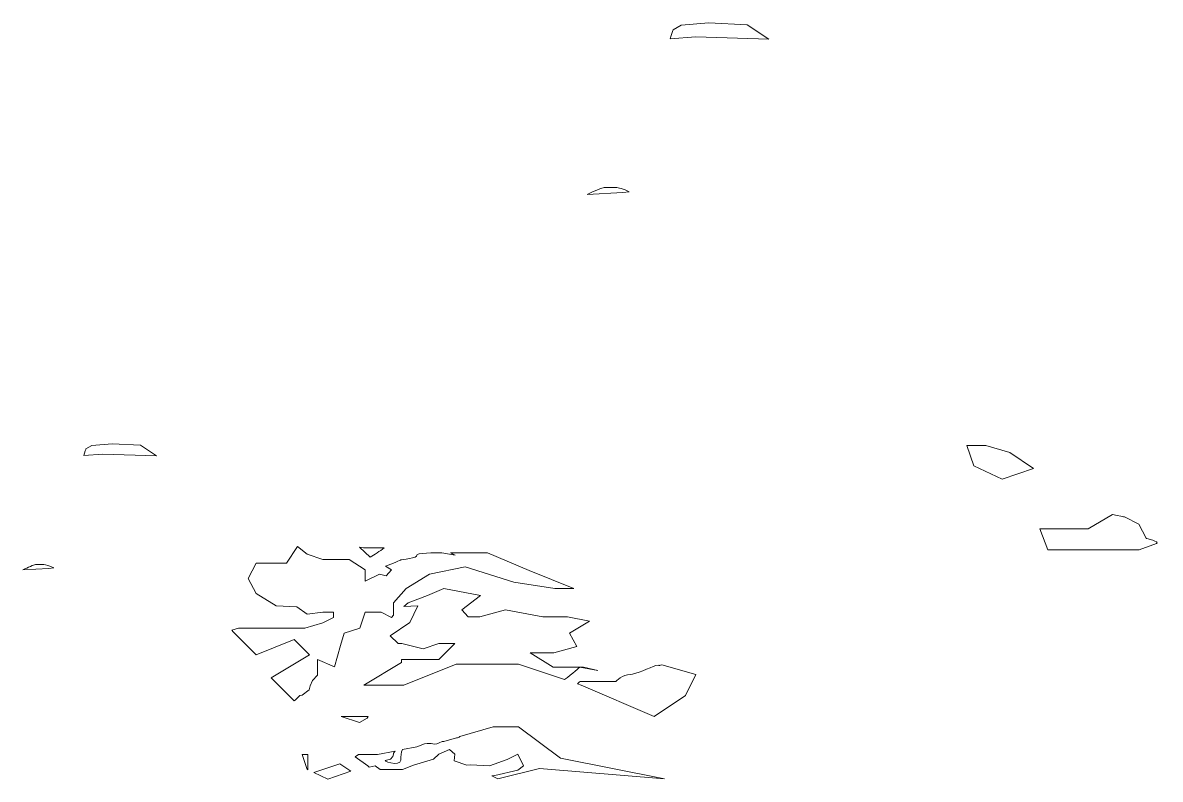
# Model space of a CAD drawing. Extents: x -2 to 9008, y -1000 to 0.
# Drawn here: x 2919.79 to 2969.32, y -665.08 to -632.12 of the extents above; entities that cross this region are included whole.
import ezdxf

# ---------------------------------------------------------------- set-up
doc = ezdxf.new("R2010")
doc.units = 0
doc.header["$MEASUREMENT"] = 0
doc.layers.add('Layer 1', color=7, linetype='Continuous')

# ---------------------------------------------------------------- blocks, each defined once
blk = doc.blocks.new('block 6')
at = {"layer": 'Layer 1', "lineweight": 0}
for points in [[(2960.9, -650.54), (2961.73, -650.54), (2962.77, -650.84), (2963.8, -651.54), (2962.43, -652.01), (2961.21, -651.43), (2960.9, -650.54)], [(2934.78, -662.42), (2934.45, -662.61), (2933.65, -662.34), (2934.83, -662.34), (2934.78, -662.42)], [(2931.95, -664), (2932.2, -664), (2932.2, -664.67), (2932.17, -664.65), (2931.95, -664)], [(2934.08, -664.73), (2933.07, -665.08), (2932.46, -664.79), (2933.6, -664.41), (2934.08, -664.73)]]:
    blk.add_lwpolyline(points, dxfattribs=at)
for points, knots in [([(2952.28, -632.84), (2952.28, -632.84), (2949.1, -632.74), (2949.1, -632.74), (2949.1, -632.74), (2947.98, -632.82), (2947.98, -632.82), (2948.05, -632.62), (2948.11, -632.43), (2948.11, -632.43), (2948.11, -632.43), (2948.46, -632.23), (2948.46, -632.23), (2948.46, -632.23), (2949.67, -632.12), (2949.67, -632.12), (2949.67, -632.12), (2951.34, -632.21), (2951.34, -632.21), (2951.34, -632.21), (2952.28, -632.84), (2952.28, -632.84)], [0, 0, 0, 0, 1, 1, 1, 2, 2, 2, 3, 3, 3, 4, 4, 4, 5, 5, 5, 6, 6, 6, 7, 7, 7, 7]), ([(2946.2, -639.48), (2946.2, -639.48), (2945.92, -639.52), (2945.92, -639.52), (2945.92, -639.52), (2944.37, -639.61), (2944.37, -639.61), (2944.68, -639.45), (2945.02, -639.3), (2945.11, -639.3), (2945.3, -639.3), (2945.3, -639.3), (2945.61, -639.3), (2945.72, -639.3), (2945.95, -639.37), (2946.2, -639.48)], [0, 0, 0, 0, 1, 1, 1, 2, 2, 2, 3, 3, 3, 4, 4, 4, 5, 5, 5, 5]), ([(2925.61, -650.99), (2925.61, -650.99), (2923.27, -650.91), (2923.27, -650.91), (2923.27, -650.91), (2922.45, -650.97), (2922.45, -650.97), (2922.5, -650.83), (2922.54, -650.69), (2922.54, -650.69), (2922.54, -650.69), (2922.8, -650.54), (2922.8, -650.54), (2922.8, -650.54), (2923.69, -650.46), (2923.69, -650.46), (2923.69, -650.46), (2924.92, -650.53), (2924.92, -650.53), (2924.92, -650.53), (2925.61, -650.99), (2925.61, -650.99)], [0, 0, 0, 0, 1, 1, 1, 2, 2, 2, 3, 3, 3, 4, 4, 4, 5, 5, 5, 6, 6, 6, 7, 7, 7, 7]), ([(2964.08, -654.17), (2964.08, -654.17), (2966.18, -654.17), (2966.18, -654.17), (2966.18, -654.17), (2967.24, -653.54), (2967.24, -653.54), (2967.53, -653.6), (2967.76, -653.65), (2967.76, -653.65), (2967.76, -653.65), (2968.39, -653.96), (2968.39, -653.96), (2968.39, -653.96), (2968.7, -654.58), (2968.7, -654.58), (2968.7, -654.58), (2969.32, -654.73), (2969.16, -654.81), (2969.16, -654.81), (2968.4, -655.08), (2968.4, -655.08), (2968.4, -655.08), (2964.43, -655.08), (2964.43, -655.08), (2964.43, -655.08), (2964.08, -654.17), (2964.08, -654.17)], [0, 0, 0, 0, 1, 1, 1, 2, 2, 2, 3, 3, 3, 4, 4, 4, 5, 5, 5, 6, 6, 6, 7, 7, 7, 8, 8, 8, 9, 9, 9, 9]), ([(2932.85, -657.8), (2932.85, -657.8), (2932.18, -657.88), (2932.18, -657.88), (2932.18, -657.88), (2931.72, -657.57), (2931.72, -657.57), (2931.72, -657.57), (2930.82, -657.53), (2930.82, -657.53), (2930.82, -657.53), (2929.95, -656.99), (2929.95, -656.99), (2929.95, -656.99), (2929.61, -656.33), (2929.61, -656.33), (2929.61, -656.33), (2929.95, -655.66), (2929.95, -655.66), (2929.95, -655.66), (2931.28, -655.66), (2931.28, -655.66), (2931.28, -655.66), (2931.76, -654.94), (2931.76, -654.94), (2931.76, -654.94), (2932.18, -655.28), (2932.18, -655.28), (2932.18, -655.28), (2932.86, -655.51), (2932.86, -655.51), (2932.86, -655.51), (2934.01, -655.51), (2934.01, -655.51), (2934.01, -655.51), (2934.7, -655.96), (2934.7, -655.96), (2934.7, -655.96), (2934.7, -656.45), (2934.7, -656.45), (2934.7, -656.45), (2935.32, -656.14), (2935.32, -656.14), (2935.32, -656.14), (2935.61, -656.21), (2935.61, -656.21), (2935.61, -656.21), (2935.84, -655.96), (2935.84, -655.96), (2935.84, -655.96), (2935.58, -655.79), (2935.58, -655.79), (2935.89, -655.7), (2936.25, -655.52), (2936.25, -655.52), (2936.25, -655.52), (2937.02, -655.44), (2936.95, -655.32), (2936.89, -655.22), (2937.76, -655.21), (2938.04, -655.21), (2938.04, -655.21), (2938.62, -655.32), (2938.62, -655.32), (2938.62, -655.32), (2938.42, -655.21), (2938.42, -655.21), (2938.42, -655.21), (2940.02, -655.21), (2940.02, -655.21), (2940.02, -655.21), (2941.84, -655.99), (2941.84, -655.99), (2941.84, -655.99), (2943.79, -656.77), (2943.79, -656.77), (2943.34, -656.77), (2942.96, -656.77), (2942.96, -656.77), (2942.96, -656.77), (2941.18, -656.5), (2941.18, -656.5), (2941.18, -656.5), (2939.06, -655.83), (2939.06, -655.83), (2939.06, -655.83), (2937.5, -656.14), (2937.5, -656.14), (2937.5, -656.14), (2936.49, -656.77), (2936.49, -656.77), (2936.49, -656.77), (2935.94, -657.39), (2935.94, -657.39), (2935.94, -657.39), (2935.94, -657.93), (2935.94, -657.93), (2935.94, -657.93), (2935.84, -658.03), (2935.84, -658.03), (2935.84, -658.03), (2935.39, -657.8), (2935.39, -657.8), (2935.39, -657.8), (2934.7, -657.8), (2934.7, -657.8), (2934.7, -657.8), (2934.47, -658.49), (2934.47, -658.49), (2934.47, -658.49), (2933.78, -658.72), (2933.78, -658.72), (2933.78, -658.72), (2933.63, -659.25), (2933.63, -659.25), (2933.63, -659.25), (2933.37, -660.18), (2933.37, -660.18), (2933.37, -660.18), (2932.63, -659.86), (2932.63, -659.86), (2932.63, -659.86), (2932.63, -660.55), (2932.63, -660.55), (2932.63, -660.55), (2932.4, -660.78), (2932.4, -660.78), (2932.4, -660.78), (2932.31, -661.01), (2932.31, -661.01), (2932.31, -661.01), (2932.26, -661.18), (2932.26, -661.18), (2932.26, -661.18), (2931.95, -661.41), (2931.95, -661.41), (2931.95, -661.41), (2931.85, -661.43), (2931.85, -661.43), (2931.85, -661.43), (2931.65, -661.64), (2931.65, -661.64), (2931.65, -661.64), (2931.61, -661.66), (2931.61, -661.66), (2931.61, -661.66), (2930.61, -660.66), (2930.61, -660.66), (2930.61, -660.66), (2932.28, -659.66), (2932.28, -659.66), (2932.28, -659.66), (2931.61, -658.99), (2931.61, -658.99), (2931.61, -658.99), (2929.95, -659.66), (2929.95, -659.66), (2929.95, -659.66), (2928.95, -658.66), (2928.95, -658.66), (2928.95, -658.66), (2928.9, -658.59), (2928.9, -658.59), (2928.9, -658.59), (2929.19, -658.49), (2929.19, -658.49), (2929.19, -658.49), (2932.07, -658.49), (2932.07, -658.49), (2932.07, -658.49), (2932.86, -658.26), (2932.86, -658.26), (2932.86, -658.26), (2933.32, -658.03), (2933.32, -658.03), (2933.32, -658.03), (2933.32, -657.8), (2933.32, -657.8), (2933.32, -657.8), (2932.85, -657.8), (2932.85, -657.8)], [0, 0, 0, 0, 1, 1, 1, 2, 2, 2, 3, 3, 3, 4, 4, 4, 5, 5, 5, 6, 6, 6, 7, 7, 7, 8, 8, 8, 9, 9, 9, 10, 10, 10, 11, 11, 11, 12, 12, 12, 13, 13, 13, 14, 14, 14, 15, 15, 15, 16, 16, 16, 17, 17, 17, 18, 18, 18, 19, 19, 19, 20, 20, 20, 21, 21, 21, 22, 22, 22, 23, 23, 23, 24, 24, 24, 25, 25, 25, 26, 26, 26, 27, 27, 27, 28, 28, 28, 29, 29, 29, 30, 30, 30, 31, 31, 31, 32, 32, 32, 33, 33, 33, 34, 34, 34, 35, 35, 35, 36, 36, 36, 37, 37, 37, 38, 38, 38, 39, 39, 39, 40, 40, 40, 41, 41, 41, 42, 42, 42, 43, 43, 43, 44, 44, 44, 45, 45, 45, 46, 46, 46, 47, 47, 47, 48, 48, 48, 49, 49, 49, 50, 50, 50, 51, 51, 51, 52, 52, 52, 53, 53, 53, 54, 54, 54, 55, 55, 55, 56, 56, 56, 57, 57, 57, 58, 58, 58, 59, 59, 59, 60, 60, 60, 60]), ([(2934.46, -654.97), (2934.46, -654.97), (2934.62, -654.99), (2934.62, -654.99), (2934.62, -654.99), (2935.52, -654.99), (2935.52, -654.99), (2935.34, -655.15), (2935.1, -655.3), (2934.92, -655.4), (2934.92, -655.4), (2934.46, -654.97), (2934.46, -654.97)], [0, 0, 0, 0, 1, 1, 1, 2, 2, 2, 3, 3, 3, 4, 4, 4, 4]), ([(2921.14, -655.87), (2921.14, -655.87), (2920.93, -655.9), (2920.93, -655.9), (2920.93, -655.9), (2919.79, -655.96), (2919.79, -655.96), (2920.02, -655.85), (2920.27, -655.73), (2920.34, -655.73), (2920.48, -655.73), (2920.48, -655.73), (2920.71, -655.73), (2920.79, -655.73), (2920.96, -655.79), (2921.14, -655.87)], [0, 0, 0, 0, 1, 1, 1, 2, 2, 2, 3, 3, 3, 4, 4, 4, 5, 5, 5, 5]), ([(2943.92, -659.3), (2943.92, -659.3), (2942.91, -659.57), (2942.91, -659.57), (2942.91, -659.57), (2941.89, -659.57), (2941.89, -659.57), (2941.89, -659.57), (2942.89, -660.2), (2942.89, -660.2), (2942.89, -660.2), (2944.2, -660.2), (2944.2, -660.2), (2944.2, -660.2), (2944.83, -660.34), (2944.83, -660.34), (2944.83, -660.34), (2944.05, -660.2), (2944.05, -660.2), (2944.05, -660.2), (2943.71, -660.47), (2943.38, -660.74), (2943.38, -660.74), (2941.38, -660.07), (2941.38, -660.07), (2941.38, -660.07), (2938.66, -660.07), (2938.66, -660.07), (2938.66, -660.07), (2936.39, -660.98), (2936.39, -660.98), (2936.39, -660.98), (2934.64, -660.98), (2934.64, -660.98), (2934.64, -660.98), (2936.28, -659.99), (2936.28, -659.99), (2936.28, -659.99), (2936.28, -659.86), (2936.28, -659.86), (2936.28, -659.86), (2937.91, -659.86), (2937.91, -659.86), (2937.91, -659.86), (2938.6, -659.17), (2938.6, -659.17), (2938.6, -659.17), (2937.91, -659.17), (2937.91, -659.17), (2937.91, -659.17), (2937.22, -659.4), (2937.22, -659.4), (2937.22, -659.4), (2936.3, -659.17), (2936.3, -659.17), (2936.3, -659.17), (2936.13, -659.17), (2936.13, -659.17), (2936.13, -659.17), (2935.79, -658.83), (2935.79, -658.83), (2935.79, -658.83), (2936.65, -658.25), (2936.65, -658.25), (2936.65, -658.25), (2936.99, -657.52), (2936.99, -657.52), (2936.99, -657.52), (2936.39, -657.56), (2936.39, -657.56), (2936.39, -657.56), (2936.57, -657.39), (2936.57, -657.39), (2936.57, -657.39), (2937.41, -657.08), (2937.41, -657.08), (2937.41, -657.08), (2938.13, -656.77), (2938.13, -656.77), (2938.13, -656.77), (2939.72, -657.08), (2939.72, -657.08), (2939.72, -657.08), (2938.91, -657.7), (2938.91, -657.7), (2938.91, -657.7), (2939.19, -658.01), (2939.19, -658.01), (2939.19, -658.01), (2939.69, -658.01), (2939.69, -658.01), (2939.69, -658.01), (2940.81, -657.7), (2940.81, -657.7), (2940.81, -657.7), (2942.43, -658.01), (2942.43, -658.01), (2942.43, -658.01), (2943.51, -658.01), (2943.51, -658.01), (2943.51, -658.01), (2944.47, -658.19), (2944.47, -658.19), (2944.47, -658.19), (2943.59, -658.71), (2943.59, -658.71), (2943.59, -658.71), (2943.92, -659.3), (2943.92, -659.3)], [0, 0, 0, 0, 1, 1, 1, 2, 2, 2, 3, 3, 3, 4, 4, 4, 5, 5, 5, 6, 6, 6, 7, 7, 7, 8, 8, 8, 9, 9, 9, 10, 10, 10, 11, 11, 11, 12, 12, 12, 13, 13, 13, 14, 14, 14, 15, 15, 15, 16, 16, 16, 17, 17, 17, 18, 18, 18, 19, 19, 19, 20, 20, 20, 21, 21, 21, 22, 22, 22, 23, 23, 23, 24, 24, 24, 25, 25, 25, 26, 26, 26, 27, 27, 27, 28, 28, 28, 29, 29, 29, 30, 30, 30, 31, 31, 31, 32, 32, 32, 33, 33, 33, 34, 34, 34, 35, 35, 35, 36, 36, 36, 36]), ([(2948.65, -661.43), (2948.65, -661.43), (2947.29, -662.34), (2947.29, -662.34), (2947.29, -662.34), (2944.11, -660.98), (2944.11, -660.98), (2944.11, -660.98), (2943.94, -660.92), (2943.94, -660.92), (2944.01, -660.87), (2944.05, -660.82), (2944.05, -660.82), (2944.05, -660.82), (2944.05, -660.82), (2944.37, -660.82), (2944.68, -660.82), (2945.61, -660.82), (2945.61, -660.82), (2945.61, -660.82), (2945.93, -660.51), (2946.24, -660.51), (2946.48, -660.51), (2947.09, -660.22), (2947.36, -660.13), (2947.36, -660.13), (2947.49, -660.11), (2947.49, -660.11), (2947.49, -660.13), (2947.54, -660.12), (2947.62, -660.1), (2947.62, -660.1), (2949.1, -660.52), (2949.1, -660.52), (2949.1, -660.52), (2948.65, -661.43), (2948.65, -661.43)], [0, 0, 0, 0, 1, 1, 1, 2, 2, 2, 3, 3, 3, 4, 4, 4, 5, 5, 5, 6, 6, 6, 7, 7, 7, 8, 8, 8, 9, 9, 9, 10, 10, 10, 11, 11, 11, 12, 12, 12, 12]), ([(2936.25, -664.25), (2936.25, -664.08), (2936.26, -663.91), (2936.32, -663.79), (2936.32, -663.79), (2936.95, -663.66), (2936.95, -663.66), (2936.95, -663.66), (2937.29, -663.54), (2937.29, -663.54), (2937.44, -663.52), (2937.57, -663.51), (2937.64, -663.54), (2937.73, -663.59), (2937.88, -663.51), (2938.05, -663.43), (2938.05, -663.43), (2938.13, -663.43), (2938.13, -663.43), (2938.13, -663.43), (2938.67, -663.27), (2938.67, -663.27), (2938.74, -663.28), (2938.79, -663.26), (2938.82, -663.22), (2938.82, -663.22), (2940.28, -662.79), (2940.28, -662.79), (2940.28, -662.79), (2941.38, -662.79), (2941.38, -662.79), (2941.38, -662.79), (2943.2, -664.16), (2943.2, -664.16), (2943.2, -664.16), (2947.74, -665.06), (2947.74, -665.06), (2947.74, -665.06), (2942.29, -664.61), (2942.29, -664.61), (2942.29, -664.61), (2940.48, -665.06), (2940.48, -665.06), (2940.48, -665.06), (2940.22, -664.93), (2940.22, -664.93), (2940.22, -664.93), (2940.35, -664.91), (2940.35, -664.91), (2940.35, -664.91), (2941.35, -664.68), (2941.35, -664.68), (2941.35, -664.68), (2941.59, -664.5), (2941.59, -664.5), (2941.59, -664.5), (2941.35, -663.99), (2941.35, -663.99), (2941.35, -663.99), (2940.89, -664.22), (2940.89, -664.22), (2940.89, -664.22), (2940.12, -664.5), (2940.12, -664.5), (2940.12, -664.5), (2939.28, -664.45), (2939.28, -664.45), (2939.28, -664.45), (2939.12, -664.46), (2939.12, -664.46), (2939.12, -664.46), (2938.57, -664.28), (2938.57, -664.28), (2938.57, -664.28), (2938.6, -663.99), (2938.6, -663.99), (2938.6, -663.99), (2938.37, -663.79), (2938.37, -663.79), (2938.37, -663.79), (2937.91, -663.99), (2937.91, -663.99), (2937.91, -663.99), (2937.68, -664.21), (2937.68, -664.21), (2937.68, -664.21), (2936.8, -664.46), (2936.8, -664.46), (2936.8, -664.46), (2936.33, -664.65), (2936.33, -664.65), (2936.33, -664.65), (2935.35, -664.65), (2935.35, -664.65), (2935.35, -664.65), (2935.13, -664.5), (2935.13, -664.5), (2935.13, -664.5), (2934.87, -664.55), (2934.87, -664.55), (2934.87, -664.55), (2934.81, -664.5), (2934.81, -664.5), (2934.81, -664.5), (2934.26, -664.11), (2934.26, -664.11), (2934.26, -664.11), (2934.41, -664), (2934.41, -664), (2934.41, -664), (2935.23, -664), (2935.23, -664), (2935.23, -664), (2936.01, -663.85), (2936.01, -663.85), (2936.01, -663.85), (2935.94, -663.94), (2935.94, -663.94), (2935.94, -663.94), (2935.94, -664.25), (2935.63, -664.25), (2935.32, -664.25), (2936.25, -664.57), (2936.25, -664.25)], [0, 0, 0, 0, 1, 1, 1, 2, 2, 2, 3, 3, 3, 4, 4, 4, 5, 5, 5, 6, 6, 6, 7, 7, 7, 8, 8, 8, 9, 9, 9, 10, 10, 10, 11, 11, 11, 12, 12, 12, 13, 13, 13, 14, 14, 14, 15, 15, 15, 16, 16, 16, 17, 17, 17, 18, 18, 18, 19, 19, 19, 20, 20, 20, 21, 21, 21, 22, 22, 22, 23, 23, 23, 24, 24, 24, 25, 25, 25, 26, 26, 26, 27, 27, 27, 28, 28, 28, 29, 29, 29, 30, 30, 30, 31, 31, 31, 32, 32, 32, 33, 33, 33, 34, 34, 34, 35, 35, 35, 36, 36, 36, 37, 37, 37, 38, 38, 38, 39, 39, 39, 40, 40, 40, 41, 41, 41, 41])]:
    blk.add_open_spline(points, degree=3, knots=knots, dxfattribs=at)
blk = doc.blocks.new('block 5')
at = {"layer": 'Layer 1'}
blk.add_blockref('block 6', (0, 0), dxfattribs=at)

msp = doc.modelspace()

# ---------------------------------------------------------------- block references
at = {"layer": 'Layer 1'}
msp.add_blockref('block 5', (0, 0), dxfattribs=at)

doc.saveas('drawing.dxf')
